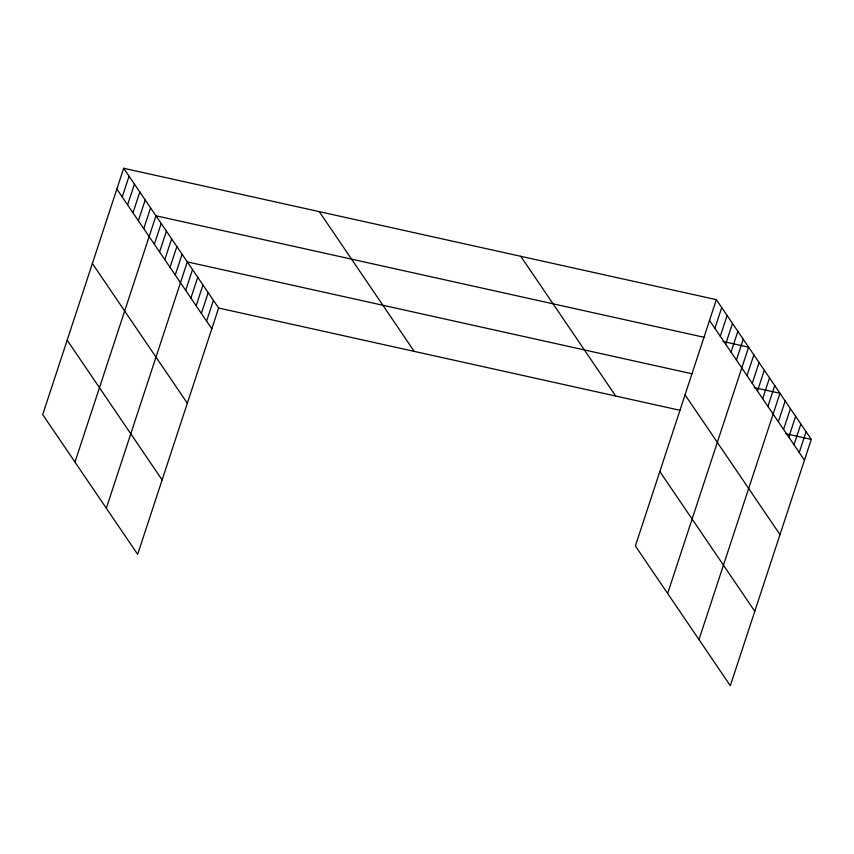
<?xml version="1.0" encoding="UTF-8"?>
<svg xmlns="http://www.w3.org/2000/svg" width="854" height="854" viewBox="0 0 854 854"><rect width="100%" height="100%" fill="white"/><g stroke="black" fill="none" stroke-linecap="round" stroke-linejoin="round"><path stroke-width="1.28" d="M123.681 168.281L42.7 414.596L137.654 554.342L218.635 308.027L123.681 168.281L716.346 299.658L811.3 439.404L730.319 685.719L635.365 545.973L716.346 299.658M122.229 196.975L129.061 176.202M127.609 204.896L134.441 184.122M132.989 212.817L139.832 192.033M138.38 220.738L145.212 199.953M143.76 228.658L150.592 207.874M74.981 462.11L155.972 215.795L704.625 337.415M154.36 244.265L161.192 223.481M159.581 251.951L166.413 231.167M164.801 259.637L171.633 238.853M170.031 267.323L176.863 246.539M175.251 275.009L182.083 254.225M106.323 508.226L187.304 261.911L691.953 373.774M185.692 290.381L192.524 269.597M190.912 298.067L197.744 277.283M196.142 305.753L202.974 284.969M201.363 313.439L208.195 292.655M206.583 321.125L213.415 300.341M714.894 328.352L721.726 307.568M720.274 336.273L727.106 315.489M725.654 344.194L732.486 323.41M731.035 352.115L737.867 331.331M736.415 360.036L743.247 339.251M667.647 593.487L748.627 347.172L722.964 341.483M747.015 375.632L753.858 354.858M752.246 383.318L759.078 362.544M757.466 391.015L764.298 370.23M762.686 398.701L769.518 377.916M767.906 406.387L774.738 385.602M698.978 639.603L779.969 393.288L754.295 387.599M778.357 421.759L785.189 400.974M783.577 429.445L790.409 408.66M788.797 437.131L795.629 416.346M794.017 444.817L800.86 424.032M799.248 452.503L806.08 431.718M218.635 308.027L680.51 410.411M785.627 433.715L811.3 439.404M709.514 320.431L804.468 460.189M685.047 394.858L780.001 534.615M520.769 256.296L615.723 396.053M659.832 471.547L754.787 611.293M319.268 211.632L414.222 351.389M116.849 189.065L211.803 328.811M92.381 263.491L187.336 403.237M67.167 340.17L162.121 479.916"/></g></svg>
